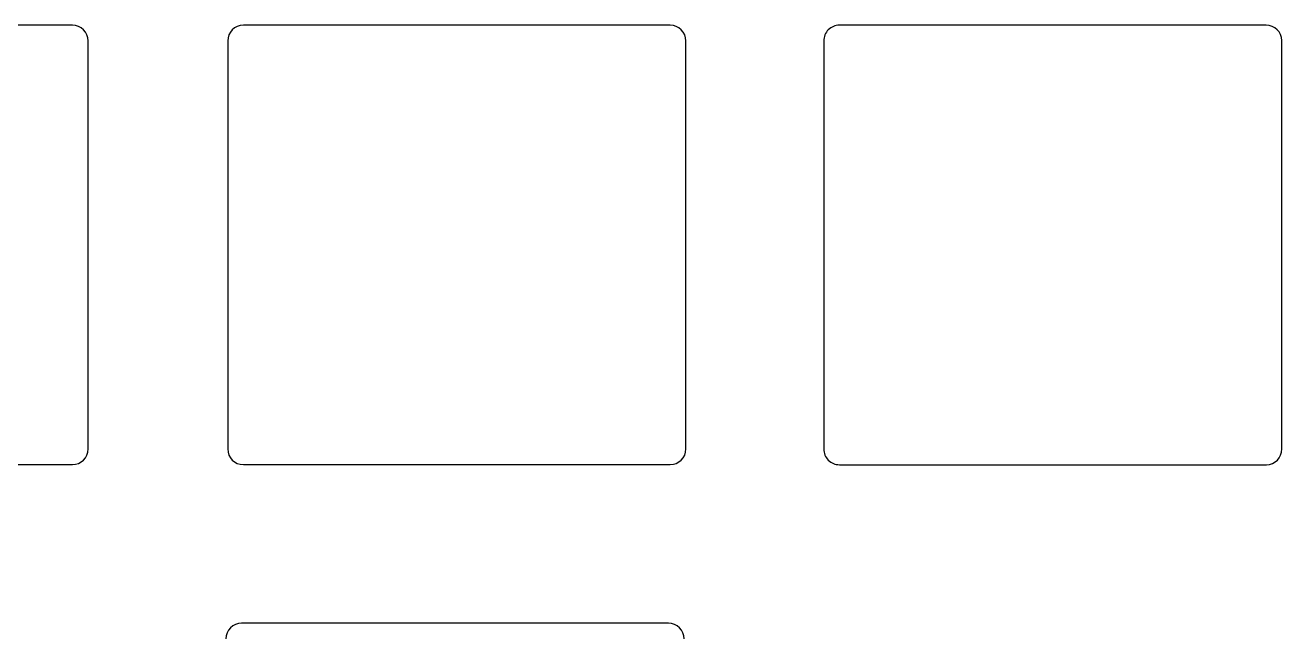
# Model space of a CAD drawing. Header units: millimetres. Extents: x -10 to 277, y -95 to 18.
# Drawn here: x 200.62 to 240.66, y -69.7 to -50.15 of the extents above; entities that cross this region are included whole.
import ezdxf

# ---------------------------------------------------------------- set-up
doc = ezdxf.new("R2010")
doc.units = ezdxf.units.MM
doc.header["$MEASUREMENT"] = 0
doc.layers.add('BLACK', color=7, linetype='CONTINUOUS')
doc.layers.add('Edge.Cuts', color=53, linetype='CONTINUOUS')

msp = doc.modelspace()

# ---------------------------------------------------------------- linework, layer by layer
at = {"layer": 'BLACK', "linetype": 'Continuous'}
for p, q in [((240.162412, -50.152051), (226.5625, -50.152051)), ((226.0625, -50.652003), (226.0625, -63.652051)), ((240.6625, -63.651903), (240.6625, -50.644041)), ((226.562512, -64.152051), (240.168657, -64.152051))]:
    msp.add_line(p, q, dxfattribs=at)
at = {"layer": 'BLACK'}
for centre, radius, start, end in [((226.562412, -50.652003), 0.499912, 89.989915, 180), ((240.162412, -50.652203), 0.500152, 0.9350487, 90), ((226.562512, -63.652103), 0.499948, 179.9940414, 270), ((240.162312, -63.651903), 0.500188, 270.7268293, 0)]:
    msp.add_arc(centre, radius, start, end, dxfattribs=at)
at = {"layer": 'Edge.Cuts', "linetype": 'Continuous'}
for p, q in [((202.121416, -50.15), (188.521416, -50.15)), ((221.171416, -50.15), (207.571416, -50.15)), ((202.621416, -63.65), (202.621416, -50.65)), ((207.071416, -50.65), (207.071416, -63.65)), ((221.671416, -63.65), (221.671416, -50.65)), ((188.521416, -64.15), (202.121416, -64.15)), ((207.571416, -64.15), (221.171416, -64.15)), ((221.1125, -69.2), (207.5125, -69.2))]:
    msp.add_line(p, q, dxfattribs=at)
at = {"layer": 'Edge.Cuts'}
for centre, radius, start, end in [((202.121416, -50.65), 0.5, 0, 90), ((207.571416, -50.65), 0.5, 90, 180), ((221.171416, -50.65), 0.5, 0, 90), ((202.121416, -63.65), 0.5, 270, 0), ((207.571416, -63.65), 0.5, 180, 270), ((221.171416, -63.65), 0.5, 270, 0), ((207.512522, -69.700041), 0.500022, 90.0025208, 179.9953019), ((221.112522, -69.700041), 0.500041, 0.0046985, 90.0025208)]:
    msp.add_arc(centre, radius, start, end, dxfattribs=at)

doc.saveas('drawing.dxf')
